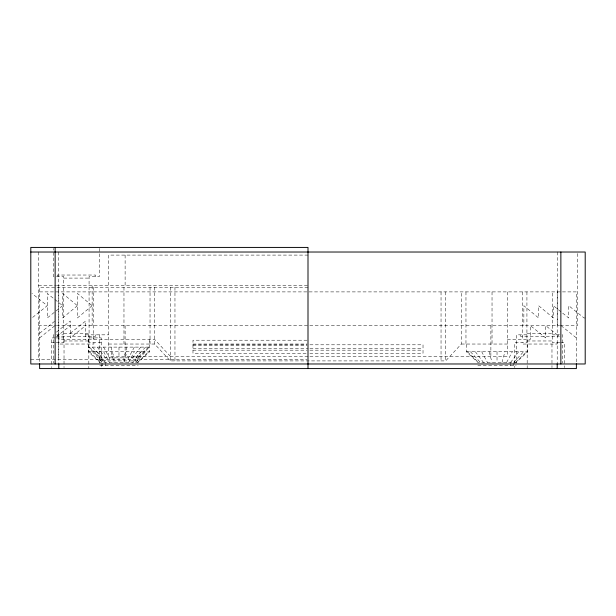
<?xml version="1.0" encoding="UTF-8"?>
<svg xmlns="http://www.w3.org/2000/svg" width="616" height="616" viewBox="0 0 616 616"><rect width="100%" height="100%" fill="white"/><g stroke="black" fill="none" stroke-linecap="round" stroke-linejoin="round"><path stroke-width="0.46" stroke-dasharray="3.08 2.31" d="M126.919 347.108L123.947 357.842L123.947 360.907M123.947 362.447L126.919 351.705M501.978 362.447L504.958 351.705M134.319 347.108L128.567 357.842L128.567 360.907M128.567 362.447L134.319 351.705M506.606 362.447L512.35 351.705M140.671 347.108L132.54 357.842L132.54 360.907M132.54 362.447L140.671 351.705M510.572 362.447L518.703 351.705M145.545 347.108L135.582 357.842L135.582 360.907M135.582 362.447L145.545 351.705M513.621 362.447L523.577 351.705M154.639 287.295L154.639 344.036L170.355 360.907L445.645 360.907L461.361 344.036L461.361 291.899M148.61 347.108L137.499 357.842L137.499 360.907M137.499 362.447L148.61 351.705M515.538 362.447L526.642 351.705M138.153 357.842L149.657 347.108L88.311 347.108L99.815 357.842L138.153 357.842L138.153 360.907L99.815 360.907L99.815 357.842M149.657 339.439L149.657 351.705L138.153 362.447L99.815 362.447L88.311 351.705L88.311 334.835M527.689 339.439L527.689 351.705L516.185 362.447L477.847 362.447L466.343 351.705L466.343 344.036M32.671 317.386L47.286 305.698L31.947 293.432M39.617 333.302L54.955 321.036M39.617 337.907L54.955 325.633M56.418 332.139L70.293 321.036L70.293 337.907L85.624 325.633M56.418 336.736L70.293 325.633M70.293 333.302L85.624 321.036L85.624 339.439M308 255.093L108.632 255.093L108.632 285.762M53.946 276.561L53.423 276.561L53.423 248.364M56.503 276.561L63.771 276.561L63.771 285.762M63.771 278.093L89.074 278.093M38.469 285.762L55.725 285.762M56.426 285.762L308 285.762M308 287.295L39.617 287.295L39.617 363.979M39.617 291.899L576.384 291.899L576.384 362.824M585.2 317.971L584.053 317.971L568.714 305.698L568.714 317.971L553.376 305.698L553.376 317.971L538.615 305.698L538.615 317.971L523.854 305.698L523.854 325.633M38.469 325.633L55.725 325.633M56.426 325.633L559.574 325.633M560.275 325.633L577.531 325.633L577.531 252.021M63.771 333.302L89.074 333.302M526.926 333.302L552.229 333.302M53.946 334.835L53.423 334.835L53.423 363.04M56.503 334.835L63.771 334.835M85.624 334.835L108.632 334.835M526.926 334.835L516.57 334.835L516.57 363.04M552.229 334.835L559.497 334.835M562.054 334.835L562.577 334.835L562.577 363.04M55.286 337.907L51.636 337.907L51.636 367.644M56.195 337.907L63.771 337.907M89.074 337.907L101.216 337.907L101.216 367.644M507.368 339.439L530.376 339.439L530.376 325.633L545.707 337.907L545.707 325.633L559.582 336.736M307.045 340.209L192.977 340.209L192.977 353.245L308 353.245M63.771 340.971L89.074 340.971M526.926 340.971L552.229 340.971M51.636 342.504L55.286 342.504M56.195 342.504L63.771 342.504L63.771 287.295M101.216 342.504L89.074 342.504L89.074 287.295M559.805 342.504L552.229 342.504L552.229 291.899M560.714 342.504L564.364 342.504L564.364 367.644M108.632 344.036L154.639 344.036M192.977 344.036L307.045 344.036M461.361 344.036L507.368 344.036M192.977 344.806L307.045 344.806M309.917 344.806L423.023 344.806L423.023 353.245L309.917 353.245M192.977 345.576L307.045 345.576M192.977 348.641L308 348.641M309.917 348.641L423.023 348.641M192.977 350.173L307.045 350.173M309.917 350.173L423.023 350.173M88.311 351.705L149.657 351.705M466.343 351.705L527.689 351.705M308 356.31L108.632 356.31L108.632 287.295M309.917 356.31L507.368 356.31L507.368 291.899M30.8 359.374L307.038 359.374M99.815 365.511L138.153 365.511M477.847 365.511L516.185 365.511M561.045 325.633L576.384 337.907M467.39 351.705L478.501 362.447M89.359 347.108L100.462 357.842L100.462 360.907M89.359 351.705L100.462 362.447M170.355 356.31L154.639 339.439L58.936 339.439L58.936 337.907M470.455 351.705L480.418 362.447M92.423 347.108L102.379 357.842L102.379 360.907M92.423 351.705L102.379 362.447M475.329 351.705L483.46 362.447M97.297 347.108L105.428 357.842L105.428 360.907M97.297 351.705L105.428 362.447M481.681 351.705L487.433 362.447M103.65 347.108L109.394 357.842L109.394 360.907M103.65 351.705L109.394 362.447M489.081 351.705L492.053 362.447M111.042 347.108L114.022 357.842L114.022 360.907M111.042 351.705L114.022 362.447M558.612 334.835L558.612 336.375L520.535 336.375L520.535 334.835M557.688 252.021L557.688 325.633M557.211 291.899L557.211 362.824M557.064 342.504L557.064 344.036L522.091 344.036L522.091 342.504M551.975 344.036L551.975 367.637M527.18 344.036L527.18 368.576M526.926 291.899L526.926 342.504L514.784 342.504L514.784 367.644M522.707 291.899L522.707 339.439M513.621 363.209L513.621 365.511M510.572 363.209L510.572 365.511M497.02 351.705L497.02 362.447M492.03 291.899L492.03 344.036M490.883 325.633L490.883 356.31M465.966 291.899L465.966 344.036M445.645 291.899L445.645 360.907M441.041 291.899L441.041 360.907M174.959 287.295L174.959 360.907M170.355 287.295L170.355 360.907M150.035 287.295L150.035 344.036M125.117 255.093L125.117 285.762M125.117 325.633L125.117 356.31M123.97 287.295L123.97 344.036M118.98 347.108L118.98 362.447M105.428 363.209L105.428 365.511M102.379 363.209L102.379 365.511M99.43 248.364L99.43 276.561L89.074 276.561L89.074 285.762M99.43 334.835L99.43 363.04M95.465 276.561L95.465 275.029L57.388 275.029L57.388 276.561M95.465 334.835L95.465 336.375L57.388 336.375L57.388 334.835M93.909 337.907L93.909 339.439M93.909 342.504L93.909 344.036L58.936 344.036L58.936 342.504M93.293 287.295L93.293 339.439M92.146 285.762L92.146 325.633M88.819 339.439L88.819 368.576M64.026 339.439L64.026 367.637M58.789 287.295L58.789 363.017M58.312 252.021L58.312 359.374M38.469 252.021L38.469 359.374M77.385 305.698L62.624 317.971L62.624 293.432L77.385 305.698M92.146 305.698L77.385 317.971L77.385 293.432L92.146 305.698M62.624 305.698L47.286 317.971L47.286 293.432L62.624 305.698"/><path stroke-width="0.92" d="M30.8 252.021L585.2 252.021L585.2 363.979L30.8 363.979L30.8 247.424L308 247.424L308 368.576M576.384 363.786L576.384 368.576L39.617 368.576L39.617 363.786M560.868 252.021L560.868 363.979M557.211 363.786L557.211 368.576M58.789 363.786L58.789 368.576M55.132 247.424L55.132 363.979"/></g></svg>
